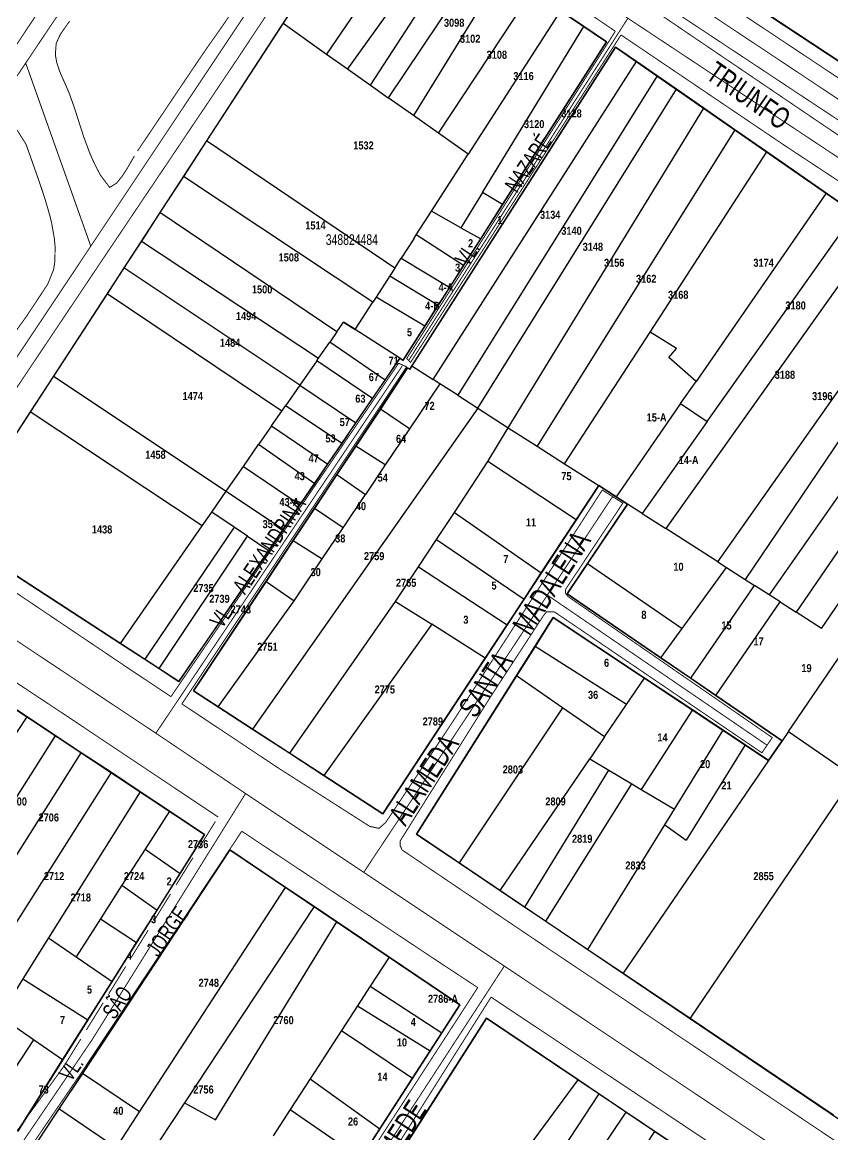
# Model space of a CAD drawing. Extents: x 203136 to 205923, y 4839890 to 4842982.
# Drawn here: x 204366.4 to 204518.3, y 4841234.7 to 4841443.3 of the extents above; entities that cross this region are included whole.
import ezdxf
from ezdxf.enums import TextEntityAlignment as Align

# ---------------------------------------------------------------- set-up
doc = ezdxf.new("R2010")
doc.units = 0
doc.header["$LTSCALE"] = 1.5
doc.header["$MEASUREMENT"] = 0
doc.linetypes.add('TRACO_11', pattern=[8, 3, -1, 3, -1])
doc.linetypes.add('TRACO_25', pattern=[8, 3, -1, 1, -1, 1, -1])
for name, color, linetype in [('CD_MALHA_LOTES', 40, 'CONTINUOUS'), ('CD_TXT_QUADRA', 7, 'CONTINUOUS'), ('RU-QUADRAS', 210, 'CONTINUOUS'), ('SV-EIXO-RUA-N-PAV', 6, 'CONTINUOUS'), ('SV-EIXO-RUA-PAV', 20, 'CONTINUOUS'), ('SV-RUA-PAVIM-S-GUIA-C-GUIA', 7, 'CONTINUOUS'), ('SV-TXT-RUA-N-PAV-S-GUIA-C-GUIA', 7, 'CONTINUOUS'), ('SV-TXT-RUA-PAV-S-GUIA-C-GUIA', 7, 'CONTINUOUS'), ('Th_NmrPort', 1, 'CONTINUOUS')]:
    doc.layers.add(name, color=color, linetype=linetype)
doc.styles.add('ARIAL', font='ARIAL.TTF')
doc.styles.get("Standard").update_dxf_attribs({"font": 'swisscbo.ttf'})

msp = doc.modelspace()

# ---------------------------------------------------------------- linework, layer by layer
at = {"layer": 'CD_MALHA_LOTES', "linetype": 'Continuous'}
for p, q in [((204432.19, 4841469.17), (204415.26, 4841443.12)), ((204441.02, 4841463.2), (204423.42, 4841437.33)), ((204445.63, 4841460.08), (204427.33, 4841434.56)), ((204431.62, 4841431.52), (204448.8, 4841457.93)), ((204452.52, 4841455.41), (204434.98, 4841429.13)), ((204456.32, 4841452.84), (204439.72, 4841425.78)), ((204444.38, 4841422.47), (204461.9, 4841449.06)), ((204467.26, 4841445.44), (204449.94, 4841418.53)), ((204471.65, 4841442.47), (204467.26, 4841445.44)), ((204506.68, 4841444.38), (204526.86, 4841431.01)), ((204415.26, 4841443.12), (204400.91, 4841421.05)), ((204415.26, 4841443.12), (204423.42, 4841437.33)), ((204452.65, 4841411.37), (204471.65, 4841442.47)), ((204475.89, 4841439.6), (204471.65, 4841442.47)), ((204456.4, 4841409.09), (204475.89, 4841439.6)), ((204423.42, 4841437.33), (204427.33, 4841434.56)), ((204477.59, 4841438.63), (204439.4, 4841378.87)), ((204481.49, 4841435.93), (204477.59, 4841438.63)), ((204443.41, 4841376.3), (204481.49, 4841435.93)), ((204485.38, 4841433.23), (204481.49, 4841435.93)), ((204427.33, 4841434.56), (204431.62, 4841431.52)), ((204485.38, 4841433.23), (204447.99, 4841373.36)), ((204488.98, 4841430.73), (204485.38, 4841433.23)), ((204431.62, 4841431.52), (204434.98, 4841429.13)), ((204439.72, 4841425.78), (204434.98, 4841429.13)), ((204451.78, 4841370.94), (204488.98, 4841430.73)), ((204494.13, 4841427.16), (204488.98, 4841430.73)), ((204457.48, 4841367.28), (204494.13, 4841427.16)), ((204499.94, 4841423.13), (204494.13, 4841427.16)), ((204444.38, 4841422.47), (204439.72, 4841425.78)), ((204449.94, 4841418.53), (204444.38, 4841422.47)), ((204499.94, 4841423.13), (204462.88, 4841363.82)), ((204505.94, 4841418.97), (204499.94, 4841423.13)), ((204400.91, 4841421.05), (204396.58, 4841414.39)), ((204436.22, 4841397.21), (204400.91, 4841421.05)), ((204443.07, 4841407.86), (204449.94, 4841418.53)), ((204484.04, 4841385.21), (204505.94, 4841418.97)), ((204517.06, 4841411.26), (204505.94, 4841418.97)), ((204396.58, 4841414.39), (204392.16, 4841407.6)), ((204432.09, 4841390.81), (204396.58, 4841414.39)), ((204452.65, 4841411.37), (204448.61, 4841404.75)), ((204456.4, 4841409.09), (204452.65, 4841411.37)), ((204517.06, 4841411.26), (204492.67, 4841375.96)), ((204522.02, 4841407.82), (204517.06, 4841411.26)), ((204440.23, 4841403.44), (204443.07, 4841407.86)), ((204448.61, 4841404.75), (204443.07, 4841407.86)), ((204452.3, 4841402.67), (204456.4, 4841409.09)), ((204392.16, 4841407.6), (204388.69, 4841402.26)), ((204425.33, 4841385.22), (204392.16, 4841407.6)), ((204494.75, 4841368.42), (204522.48, 4841407.53)), ((204448.61, 4841404.75), (204452.3, 4841402.67)), ((204526.98, 4841404.64), (204487.01, 4841348.35)), ((204388.69, 4841402.26), (204385.43, 4841397.23)), ((204388.69, 4841402.26), (204421.91, 4841380.29)), ((204439.75, 4841402.7), (204437.4, 4841399.05)), ((204439.75, 4841402.7), (204440.23, 4841403.44)), ((204449.11, 4841397.68), (204440.23, 4841403.44)), ((204449.11, 4841397.68), (204452.3, 4841402.67)), ((204436.22, 4841397.21), (204437.4, 4841399.05)), ((204437.4, 4841399.05), (204446.5, 4841393.59)), ((204446.5, 4841393.59), (204449.11, 4841397.68)), ((204496.76, 4841342.11), (204536.44, 4841398.56)), ((204385.43, 4841397.23), (204382.27, 4841392.38)), ((204418.39, 4841375.22), (204385.43, 4841397.23)), ((204435.28, 4841395.75), (204432.71, 4841391.77)), ((204436.22, 4841397.21), (204435.28, 4841395.75)), ((204435.28, 4841395.75), (204444.35, 4841390.23)), ((204540.43, 4841395.99), (204501.9, 4841338.81)), ((204444.35, 4841390.23), (204446.5, 4841393.59)), ((204382.27, 4841392.38), (204372.22, 4841376.92)), ((204415.01, 4841370.35), (204382.27, 4841392.38)), ((204432.71, 4841391.77), (204432.09, 4841390.81)), ((204441.84, 4841386.3), (204432.71, 4841391.77)), ((204545.91, 4841392.48), (204506.38, 4841335.94)), ((204428.79, 4841385.67), (204432.09, 4841390.81)), ((204441.84, 4841386.3), (204444.35, 4841390.23)), ((204550.38, 4841389.61), (204511.43, 4841332.71)), ((204425.33, 4841385.22), (204426.61, 4841387.06)), ((204428.31, 4841385.98), (204426.61, 4841387.06)), ((204426.61, 4841387.06), (204428.79, 4841385.67)), ((204425.33, 4841385.22), (204424, 4841383.31)), ((204428.79, 4841385.67), (204428.31, 4841385.98)), ((204437.15, 4841380.31), (204428.79, 4841385.67)), ((204437.76, 4841379.92), (204441.84, 4841386.3)), ((204468.03, 4841360.52), (204484.04, 4841385.21)), ((204489, 4841382.11), (204484.04, 4841385.21)), ((204421.91, 4841380.29), (204424, 4841383.31)), ((204434.37, 4841376.2), (204424, 4841383.31)), ((204487.55, 4841380.41), (204489, 4841382.11)), ((204421.59, 4841379.83), (204418.39, 4841375.22)), ((204421.59, 4841379.83), (204421.91, 4841380.29)), ((204432.02, 4841372.75), (204421.59, 4841379.83)), ((204434.37, 4841376.2), (204437.15, 4841380.31)), ((204437.15, 4841380.31), (204437.76, 4841379.92)), ((204439.4, 4841378.87), (204438.99, 4841378.22)), ((204439.4, 4841378.87), (204443.41, 4841376.3)), ((204492.67, 4841375.96), (204487.55, 4841380.41)), ((204372.22, 4841376.92), (204367.86, 4841370.22)), ((204372.22, 4841376.92), (204404.59, 4841355.35)), ((204438.61, 4841378.47), (204433.5, 4841370.77)), ((204438.99, 4841378.22), (204438.61, 4841378.47)), ((204418.39, 4841375.22), (204415.72, 4841371.38)), ((204418.39, 4841375.22), (204428.92, 4841368.18)), ((204432.02, 4841372.75), (204434.37, 4841376.2)), ((204444.64, 4841375.51), (204438.97, 4841367.06)), ((204444.64, 4841375.51), (204443.41, 4841376.3)), ((204447.99, 4841373.36), (204444.64, 4841375.51)), ((204489.78, 4841371.79), (204492.67, 4841375.96)), ((204428.92, 4841368.18), (204432.02, 4841372.75)), ((204447.99, 4841373.36), (204451.78, 4841370.94)), ((204451.78, 4841370.94), (204409.55, 4841310.75)), ((204413.1, 4841367.6), (204415.01, 4841370.35)), ((204415.01, 4841370.35), (204415.72, 4841371.38)), ((204426.31, 4841364.33), (204415.72, 4841371.38)), ((204433.5, 4841370.77), (204428.89, 4841363.82)), ((204438.97, 4841367.06), (204433.5, 4841370.77)), ((204451.78, 4841370.94), (204457.48, 4841367.28)), ((204489.78, 4841371.79), (204477.71, 4841354.32)), ((204489.78, 4841371.79), (204494.75, 4841368.42)), ((204367.86, 4841370.22), (204353.99, 4841348.88)), ((204400.1, 4841348.88), (204367.86, 4841370.22)), ((204494.75, 4841368.42), (204482.55, 4841351.21)), ((204413.1, 4841367.6), (204410.68, 4841364.11)), ((204413.1, 4841367.6), (204423.67, 4841360.43)), ((204426.31, 4841364.33), (204428.92, 4841368.18)), ((204438.97, 4841367.06), (204434.42, 4841360.29)), ((204453.66, 4841360.92), (204457.48, 4841367.28)), ((204457.48, 4841367.28), (204462.88, 4841363.82)), ((204407.84, 4841360.02), (204410.68, 4841364.11)), ((204421.18, 4841356.76), (204410.68, 4841364.11)), ((204423.67, 4841360.43), (204426.31, 4841364.33)), ((204428.89, 4841363.82), (204425.35, 4841358.48)), ((204434.42, 4841360.29), (204428.89, 4841363.82)), ((204462.88, 4841363.82), (204468.03, 4841360.52)), ((204404.59, 4841355.35), (204407.84, 4841360.02)), ((204407.84, 4841360.02), (204418.49, 4841352.8)), ((204421.18, 4841356.76), (204423.67, 4841360.43)), ((204434.42, 4841360.29), (204430.73, 4841354.78)), ((204447.38, 4841351.4), (204453.66, 4841360.92)), ((204470.18, 4841349.98), (204453.66, 4841360.92)), ((204468.03, 4841360.52), (204474.42, 4841356.43)), ((204425.35, 4841358.48), (204421.12, 4841352.1)), ((204425.35, 4841358.48), (204430.73, 4841354.78)), ((204418.49, 4841352.8), (204421.18, 4841356.76)), ((204470.18, 4841349.98), (204474.42, 4841356.43)), ((204474.42, 4841356.43), (204477.71, 4841354.32)), ((204401.89, 4841351.46), (204404.59, 4841355.35)), ((204404.59, 4841355.35), (204415.36, 4841348.18)), ((204426.51, 4841348.5), (204430.73, 4841354.78)), ((204477.71, 4841354.32), (204479.84, 4841352.95)), ((204415.36, 4841348.18), (204418.49, 4841352.8)), ((204421.12, 4841352.1), (204417.15, 4841346.11)), ((204426.51, 4841348.5), (204421.12, 4841352.1)), ((204479.84, 4841352.95), (204472.33, 4841341.82)), ((204482.55, 4841351.21), (204479.84, 4841352.95)), ((204400.1, 4841348.88), (204401.89, 4841351.46)), ((204406.07, 4841348.63), (204401.89, 4841351.46)), ((204444.04, 4841346.34), (204447.38, 4841351.4)), ((204447.38, 4841351.4), (204463.65, 4841340.04)), ((204463.65, 4841340.04), (204470.18, 4841349.98)), ((204482.55, 4841351.21), (204487.01, 4841348.35)), ((204384.79, 4841326.83), (204400.1, 4841348.88)), ((204406.07, 4841348.63), (204389.33, 4841323.88)), ((204408.58, 4841346.93), (204406.07, 4841348.63)), ((204412.64, 4841344.18), (204415.36, 4841348.18)), ((204422.6, 4841342.67), (204426.51, 4841348.5)), ((204496.76, 4841342.11), (204487.01, 4841348.35)), ((204354.5, 4841346.49), (204384.79, 4841326.83)), ((204392.03, 4841322.12), (204408.58, 4841346.93)), ((204408.58, 4841346.93), (204412.64, 4841344.18)), ((204417.15, 4841346.11), (204412.07, 4841338.46)), ((204417.15, 4841346.11), (204422.6, 4841342.67)), ((204440.65, 4841341.2), (204444.04, 4841346.34)), ((204444.04, 4841346.34), (204460.43, 4841335.15)), ((204395.73, 4841319.72), (204412.64, 4841344.18)), ((204417.31, 4841334.84), (204422.6, 4841342.67)), ((204436.36, 4841334.71), (204440.65, 4841341.2)), ((204440.65, 4841341.2), (204457.24, 4841330.3)), ((204472.33, 4841341.82), (204468.49, 4841336.14)), ((204472.33, 4841341.82), (204490.09, 4841329.64)), ((204496.76, 4841342.11), (204498.4, 4841341.06)), ((204460.43, 4841335.15), (204463.65, 4841340.04)), ((204490.09, 4841329.64), (204498.4, 4841341.06)), ((204498.4, 4841341.06), (204501.9, 4841338.81)), ((204412.07, 4841338.46), (204398.47, 4841317.95)), ((204412.07, 4841338.46), (204417.31, 4841334.84)), ((204491.67, 4841320.29), (204503.65, 4841337.69)), ((204501.9, 4841338.81), (204503.65, 4841337.69)), ((204506.38, 4841335.94), (204503.65, 4841337.69)), ((204403.12, 4841314.92), (204417.31, 4841334.84)), ((204457.24, 4841330.3), (204460.43, 4841335.15)), ((204468.49, 4841336.14), (204486.07, 4841324.12)), ((204508.41, 4841334.64), (204506.38, 4841335.94)), ((204416.51, 4841306.23), (204436.36, 4841334.71)), ((204436.36, 4841334.71), (204443.15, 4841330.42)), ((204496.38, 4841317.07), (204508.41, 4841334.64)), ((204508.41, 4841334.64), (204511.43, 4841332.71)), ((204516.2, 4841329.65), (204519.57, 4841334.56)), ((204465.89, 4841331.66), (204462.49, 4841326.27)), ((204483, 4841320.33), (204465.89, 4841331.66)), ((204509.97, 4841310.33), (204524.01, 4841330.9)), ((204516.2, 4841329.65), (204511.43, 4841332.71)), ((204443.15, 4841330.42), (204422.92, 4841302.07)), ((204453.16, 4841324.09), (204443.15, 4841330.42)), ((204453.16, 4841324.09), (204457.24, 4841330.3)), ((204486.07, 4841324.12), (204490.09, 4841329.64)), ((204384.79, 4841326.83), (204389.33, 4841323.88)), ((204462.49, 4841326.27), (204459, 4841320.76)), ((204479.62, 4841315.35), (204462.49, 4841326.27)), ((204389.33, 4841323.88), (204392.03, 4841322.12)), ((204433.97, 4841294.89), (204453.16, 4841324.09)), ((204486.07, 4841324.12), (204491.67, 4841320.29)), ((204392.03, 4841322.12), (204395.73, 4841319.72)), ((204459, 4841320.76), (204440.24, 4841291.08)), ((204467.66, 4841314.78), (204459, 4841320.76)), ((204479.62, 4841315.35), (204483, 4841320.33)), ((204492, 4841314.36), (204483, 4841320.33)), ((204491.67, 4841320.29), (204496.38, 4841317.07)), ((204367.28, 4841313.06), (204362.16, 4841316.45)), ((204398.47, 4841317.95), (204403.12, 4841314.92)), ((204496.38, 4841317.07), (204508.79, 4841308.59)), ((204403.12, 4841314.92), (204409.55, 4841310.75)), ((204467.66, 4841314.78), (204448.25, 4841285.69)), ((204475.54, 4841309.33), (204467.66, 4841314.78)), ((204475.54, 4841309.33), (204479.62, 4841315.35)), ((204492, 4841314.36), (204482.36, 4841299.47)), ((204497.76, 4841310.55), (204492, 4841314.36)), ((204349.29, 4841285.84), (204367.28, 4841313.06)), ((204372.61, 4841309.53), (204367.28, 4841313.06)), ((204409.55, 4841310.75), (204416.51, 4841306.23)), ((204488.62, 4841295.76), (204497.76, 4841310.55)), ((204501.86, 4841307.83), (204497.76, 4841310.55)), ((204509.97, 4841310.33), (204508.79, 4841308.59)), ((204509.97, 4841310.33), (204522.23, 4841301.86)), ((204355.1, 4841281.91), (204372.61, 4841309.53)), ((204377.44, 4841306.34), (204372.61, 4841309.53)), ((204475.54, 4841309.33), (204472.73, 4841305.19)), ((204501.86, 4841307.83), (204490.83, 4841289.97)), ((204506.27, 4841304.91), (204501.86, 4841307.83)), ((204508.79, 4841308.59), (204506.27, 4841304.91)), ((204359.92, 4841278.66), (204377.44, 4841306.34)), ((204383.08, 4841302.6), (204377.44, 4841306.34)), ((204416.51, 4841306.23), (204422.92, 4841302.07)), ((204455.96, 4841280.5), (204472.73, 4841305.19)), ((204472.73, 4841305.19), (204476.33, 4841303.06)), ((204506.27, 4841304.91), (204479.02, 4841264.98)), ((204356.56, 4841260.75), (204383.08, 4841302.6)), ((204388.47, 4841299.03), (204383.08, 4841302.6)), ((204422.92, 4841302.07), (204433.97, 4841294.89)), ((204460.6, 4841277.38), (204476.33, 4841303.06)), ((204476.33, 4841303.06), (204480.61, 4841300.51)), ((204522.23, 4841301.86), (204491.54, 4841256.56)), ((204464.52, 4841274.74), (204480.61, 4841300.51)), ((204480.61, 4841300.51), (204482.36, 4841299.47)), ((204482.36, 4841299.47), (204488.62, 4841295.76)), ((204388.47, 4841299.03), (204371.28, 4841271.61)), ((204393.95, 4841295.4), (204388.47, 4841299.03)), ((204393.95, 4841295.4), (204389.38, 4841288.26)), ((204400.55, 4841291.03), (204393.95, 4841295.4)), ((204486.82, 4841292.83), (204488.62, 4841295.76)), ((204395.94, 4841283.71), (204400.55, 4841291.03)), ((204440.24, 4841291.08), (204448.25, 4841285.69)), ((204472.37, 4841269.45), (204486.82, 4841292.83)), ((204486.82, 4841292.83), (204490.83, 4841289.97)), ((204405.27, 4841288.13), (204377.63, 4841246.21)), ((204389.38, 4841288.26), (204385.06, 4841281.51)), ((204389.38, 4841288.26), (204395.94, 4841283.71)), ((204415.71, 4841281.09), (204405.27, 4841288.13)), ((204448.25, 4841285.69), (204455.96, 4841280.5)), ((204391.63, 4841276.85), (204395.94, 4841283.71)), ((204385.06, 4841281.51), (204381.03, 4841275.22)), ((204385.06, 4841281.51), (204391.63, 4841276.85)), ((204388.36, 4841238.98), (204415.71, 4841281.09)), ((204421.08, 4841277.48), (204415.71, 4841281.09)), ((204455.96, 4841280.5), (204460.6, 4841277.38)), ((204387.78, 4841270.73), (204391.63, 4841276.85)), ((204421.08, 4841277.48), (204396.75, 4841240.7)), ((204425.34, 4841274.61), (204421.08, 4841277.48)), ((204460.6, 4841277.38), (204464.52, 4841274.74)), ((204381.03, 4841275.22), (204376.45, 4841268.06)), ((204381.03, 4841275.22), (204387.78, 4841270.73)), ((204402.6, 4841237.48), (204425.34, 4841274.61)), ((204435.13, 4841268.02), (204425.34, 4841274.61)), ((204464.52, 4841274.74), (204472.37, 4841269.45)), ((204371.28, 4841271.61), (204366.48, 4841263.96)), ((204371.28, 4841271.61), (204376.45, 4841268.06)), ((204383.19, 4841263.43), (204387.78, 4841270.73)), ((204472.37, 4841269.45), (204479.02, 4841264.98)), ((204376.45, 4841268.06), (204383.19, 4841263.43)), ((204435.13, 4841268.02), (204431.57, 4841262.54)), ((204448.4, 4841259.08), (204435.13, 4841268.02)), ((204366.48, 4841263.96), (204362.08, 4841256.93)), ((204366.48, 4841263.96), (204378.66, 4841256.25)), ((204479.02, 4841264.98), (204491.54, 4841256.56)), ((204378.66, 4841256.25), (204383.19, 4841263.43)), ((204431.57, 4841262.54), (204429.21, 4841258.9)), ((204431.57, 4841262.54), (204445.02, 4841253.84)), ((204429.21, 4841258.9), (204426.22, 4841254.28)), ((204429.21, 4841258.9), (204442.82, 4841250.44)), ((204445.02, 4841253.84), (204448.4, 4841259.08)), ((204368.48, 4841252.51), (204363.91, 4841255.67)), ((204373.94, 4841248.74), (204378.66, 4841256.25)), ((204453.37, 4841256.54), (204415.85, 4841197.76)), ((204470.55, 4841245), (204453.37, 4841256.54)), ((204491.54, 4841256.56), (204518.41, 4841238.47)), ((204426.22, 4841254.28), (204420.31, 4841245.17)), ((204426.22, 4841254.28), (204439.53, 4841245.33)), ((204442.82, 4841250.44), (204445.02, 4841253.84)), ((204368.48, 4841252.51), (204359.82, 4841239.33)), ((204373.94, 4841248.74), (204368.48, 4841252.51)), ((204439.53, 4841245.33), (204442.82, 4841250.44)), ((204365.53, 4841235.38), (204373.94, 4841248.74)), ((204377.63, 4841246.21), (204373.25, 4841239.56)), ((204388.36, 4841238.98), (204377.63, 4841246.21)), ((204420.31, 4841245.17), (204416.59, 4841239.43)), ((204420.31, 4841245.17), (204433.39, 4841235.82)), ((204433.39, 4841235.82), (204439.53, 4841245.33)), ((204440.63, 4841204.48), (204470.55, 4841245)), ((204474.47, 4841242.37), (204470.55, 4841245)), ((204474.47, 4841242.37), (204446.82, 4841200.65)), ((204479.52, 4841238.97), (204474.47, 4841242.37)), ((204373.25, 4841239.56), (204369.4, 4841233.73)), ((204383.94, 4841232.27), (204373.25, 4841239.56)), ((204396.75, 4841240.7), (204373.82, 4841206.03)), ((204386.09, 4841235.49), (204388.36, 4841238.98)), ((204396.75, 4841240.7), (204402.6, 4841237.48)), ((204416.59, 4841239.43), (204413.39, 4841234.49)), ((204416.59, 4841239.43), (204429.86, 4841230.35)), ((204479.52, 4841238.97), (204449.12, 4841193.66)), ((204484.91, 4841235.35), (204479.52, 4841238.97)), ((204383.94, 4841232.27), (204386.09, 4841235.49)), ((204429.86, 4841230.35), (204433.39, 4841235.82)), ((204484.91, 4841235.35), (204454.69, 4841189.91)), ((204498.26, 4841226.37), (204484.91, 4841235.35))]:
    msp.add_line(p, q, dxfattribs=at)
at = {"layer": 'RU-QUADRAS', "color": 6, "linetype": 'Continuous'}
for points in [[(204445.7, 4841489.42, 0.0051653952), (204522.87, 4841605.43, 0.0022577806), (204777.94, 4841436.22), (204779.06, 4841433.48), (204701.51, 4841316.94), (204699.02, 4841316.86), (204637.12, 4841358.38), (204484.94, 4841458.78), (204524.4, 4841518.08), (204521.25, 4841520.21), (204481.77, 4841461.84), (204479.8, 4841462.12), (204446.24, 4841485.79)], [(204398.47, 4841317.95), (204438.61, 4841378.47), (204438.99, 4841378.22), (204477.59, 4841438.63), (204522.02, 4841407.82, -0.0082577783), (204636.86, 4841332.81), (204687.47, 4841297.88), (204687.85, 4841295.99, 0.0071821781), (204610.42, 4841178.84), (204607.5, 4841178.11), (204440.24, 4841291.08), (204465.89, 4841331.66), (204506.27, 4841304.91), (204508.79, 4841308.59), (204468.49, 4841336.14), (204479.84, 4841352.95), (204474.42, 4841356.43), (204433.97, 4841294.89)]]:
    msp.add_lwpolyline(points, format="xyb", close=True, dxfattribs=at)
for points in [[(204353.99, 4841348.88), (204432.19, 4841469.17), (204475.89, 4841439.6), (204437.72, 4841379.86), (204437.15, 4841380.31), (204395.73, 4841319.72), (204354.5, 4841346.49)], [(204304.06, 4841277.94), (204340.25, 4841330.95), (204400.55, 4841291.03), (204365.53, 4841235.38)], [(204261.41, 4841211.61), (204301.36, 4841271.1), (204362.61, 4841230.57), (204355.51, 4841220.35), (204358.91, 4841217.81), (204405.27, 4841288.13), (204448.4, 4841259.08), (204401.05, 4841185.69), (204406.04, 4841182.39), (204453.37, 4841256.54), (204597.97, 4841159.46), (204566.13, 4841114.47), (204517.24, 4841039.25), (204337.87, 4841161.15), (204366.74, 4841206.49), (204362.9, 4841210.01), (204330.79, 4841165.53), (204304.96, 4841182.23), (204334.43, 4841229.52), (204330.76, 4841232.03), (204327.6, 4841227.54), (204326, 4841228.6), (204298.83, 4841185.82)]]:
    msp.add_lwpolyline(points, close=True, dxfattribs=at)
at = {"layer": 'SV-EIXO-RUA-N-PAV', "const_width": 0.18, "flags": 128}
for points in [[(204479.893681, 4841444.035667), (204438.821393, 4841379.929283)], [(204391.414581, 4841309.998544), (204437.585842, 4841378.835696)]]:
    msp.add_lwpolyline(points, dxfattribs=at)
at = {"layer": 'SV-EIXO-RUA-PAV', "const_width": 0.18}
msp.add_lwpolyline([(203713.195594, 4841762.099), (203718.6708, 4841758.4484), (203819.801783, 4841691.0189), (203924.608837, 4841621.1384), (203982.867673, 4841582.775028), (204024.317884, 4841554.89701), (204047.25663, 4841539.716778), (204184.483112, 4841447.8663), (204230.965896, 4841416.8737), (204316.37469, 4841359.9271), (204340.8024, 4841343.6398), (204391.414581, 4841309.998544), (204408.223744, 4841298.6864), (204430.382008, 4841283.9123), (204456.732906, 4841266.3427), (204609.65364, 4841164.120225), (204616.269943, 4841159.644491), (204624.637621, 4841154.19577), (204631.837716, 4841149.525438), (204636.861682, 4841146.2412)], dxfattribs=at)
at = {"layer": 'SV-EIXO-RUA-PAV', "const_width": 0.18, "flags": 128}
for points in [[(204323.1113, 4841370), (204337.54195, 4841391.577), (204367.012, 4841435.6416), (204405.752235, 4841493.373085), (204410.721144, 4841500.9968)], [(204434.9157, 4841484.927), (204479.827259, 4841455.0971), (204636.865234, 4841350.7936)], [(204429.9722, 4841477.5057), (204479.893681, 4841444.035667), (204636.865048, 4841340.0891)], [(204340.8024, 4841343.6398), (204379.215054, 4841401.3066), (204422.497965, 4841466.2849)], [(204367.012, 4841435.6416), (204379.215054, 4841401.3066)], [(204477.025, 4841354.36), (204464.795993, 4841335.8898), (204430.382008, 4841283.9123)], [(204505.985, 4841307.75), (204464.795993, 4841335.8898)], [(204357.66, 4841220.45), (204365.1847, 4841231.5175), (204379.3749, 4841252.3886), (204408.223744, 4841298.6864)], [(204403.5055, 4841184.5346), (204456.732906, 4841266.3427)]]:
    msp.add_lwpolyline(points, dxfattribs=at)
at = {"layer": 'SV-RUA-PAVIM-S-GUIA-C-GUIA', "linetype": 'Continuous', "const_width": 0.18, "flags": 128}
for points in [[(204310.940186, 4841552.788981), (204311.96, 4841552.07), (204360.48, 4841519.76), (204385.42, 4841503.02), (204399.19, 4841494.21), (204400.2, 4841492.86), (204400.24, 4841491.94), (204399.74, 4841490.89), (204386.57, 4841471.12), (204359.92, 4841430.99), (204339.99, 4841401.62), (204337.5, 4841397.92), (204336.59, 4841397.18), (204335.46, 4841396.92), (204302.78, 4841418.72), (204279.681829, 4841434.483369), (204277.007866, 4841431.080144), (204315.47, 4841404.17), (204332.28, 4841392.88)], [(204428.68, 4841474.47), (204432.51, 4841472.98), (204465.17, 4841450.01), (204477.536443, 4841441.593031)], [(204636.865301, 4841354.643135), (204605.15, 4841375.8), (204588.22, 4841387.04), (204567.8, 4841400.67), (204485.188211, 4841455.528658)], [(204478.604924, 4841440.9097), (204509.3, 4841420.17), (204554.74, 4841390.21)], [(204396.293344, 4841315.488915), (204414.21, 4841303.57), (204431.52, 4841292.52), (204433.24, 4841292.16), (204434.49, 4841293.25), (204446.84, 4841311.81), (204475.1, 4841355.59), (204478.95, 4841353.13), (204468.24, 4841337.01), (204468.16, 4841336.27), (204468.64, 4841335.64), (204506.96, 4841309.17), (204505.01, 4841306.33), (204466.16, 4841332.72), (204464.64, 4841332.77), (204464.06, 4841332.02), (204454.20903, 4841316.913737), (204437.18, 4841289.75), (204437.23, 4841288.84), (204437.59, 4841288.09), (204462.72, 4841271.12)], [(204403.08277, 4841294.279602), (204374.38, 4841313.44), (204337.29, 4841337.99), (204330.94, 4841342.27)], [(204451.749884, 4841262.303645), (204445.24, 4841266.59), (204407.519729, 4841291.617426)], [(204297.161831, 4841182.994224), (204295.46, 4841184.09), (204260.97, 4841208.26), (204260.26, 4841209.42), (204259.85, 4841211), (204259.8, 4841212.85), (204259.886957, 4841214.513948), (204260.74, 4841216.31), (204285.64, 4841254.74), (204297.41, 4841271.75), (204299.37, 4841272.98), (204300.67, 4841272.46), (204337.45, 4841248), (204362.08, 4841231.42), (204362.27, 4841230.51), (204356.23, 4841221.47), (204359.09, 4841219.43), (204377.03, 4841245.74)], [(204608.16, 4841174.17), (204561.66, 4841205.43), (204523.61, 4841230.31), (204462.72, 4841271.12)], [(204454.251475, 4841260.513761), (204486.32, 4841239.16), (204523.15, 4841214.57), (204564.68, 4841186.69), (204578.85, 4841177.25)]]:
    msp.add_lwpolyline(points, dxfattribs=at)
at = {"layer": 'SV-RUA-PAVIM-S-GUIA-C-GUIA', "const_width": 0.18}
for points in [[(204425.52, 4841464.8), (204406.7, 4841436.43)], [(204399.77, 4841436.69), (204400.617375, 4841437.929532), (204401.479917, 4841439.161571), (204402.349593, 4841440.39034), (204403.21837, 4841441.620059), (204404.078215, 4841442.854949), (204404.921097, 4841444.099231), (204405.738981, 4841445.357126), (204407.26763, 4841447.930639), (204408.568204, 4841450.570287), (204409.122668, 4841452.4325), (204409.15, 4841454.5)], [(204518.01, 4841423.01), (204478.89, 4841449.52)], [(204479.97, 4841451), (204519.48, 4841424.85)], [(204375.24, 4841443.49), (204374.361103, 4841442.251162), (204373.494389, 4841441.000514), (204372.73, 4841439.34), (204372.57, 4841437.19), (204372.83617, 4841435.70947), (204373.307233, 4841434.276288), (204373.896736, 4841432.880008), (204374.518224, 4841431.510184), (204375.218698, 4841429.839417), (204376.176351, 4841427.160588), (204377.029008, 4841424.48103), (204377.906264, 4841421.764127), (204378.937715, 4841418.973265), (204379.551762, 4841417.538658), (204380.252955, 4841416.071831), (204381.057495, 4841414.568208), (204382.751632, 4841412.316008), (204384.07666, 4841413.152375), (204385.141566, 4841414.49138), (204385.965715, 4841415.757407), (204387.395171, 4841418.2382)], [(204406.7, 4841436.43), (204379.47, 4841395.9)], [(204387.96, 4841419.13), (204399.77, 4841436.69)], [(204371.14, 4841394.17), (204372.256898, 4841396.947524), (204372.48384, 4841398.464767), (204372.523471, 4841401.208689), (204372.39249, 4841402.706487), (204371.874043, 4841405.65647), (204371.515009, 4841407.117188), (204370.690272, 4841409.955842), (204370.224079, 4841411.408017), (204369.739046, 4841412.852634), (204369.242799, 4841414.285807), (204368.742962, 4841415.703645), (204367.763019, 4841418.477767), (204367.055449, 4841420.454674), (204365.429798, 4841423.029426), (204363.61622, 4841424.238785)], [(204556.57, 4841397.28), (204518.01, 4841423.01)], [(204379.47, 4841395.9), (204358.47, 4841364.53)], [(204367.150249, 4841388.137536), (204371.14, 4841394.17)], [(204359.631116, 4841377.676133), (204367.150249, 4841388.137536)], [(204348.53, 4841347.55), (204386.13, 4841322.25)], [(204386.13, 4841322.25), (204394.243063, 4841316.852849)], [(204399.421591, 4841288.361038), (204402.578039, 4841293.463668)], [(204395.212992, 4841281.557532), (204398.369441, 4841286.660162)], [(204391.004394, 4841274.754026), (204394.160843, 4841279.856655)], [(204386.795795, 4841267.950519), (204389.952244, 4841273.053149)], [(204382.587197, 4841261.147013), (204385.743646, 4841266.249643)], [(204378.378598, 4841254.343506), (204381.535047, 4841259.446136)], [(204374.17, 4841247.54), (204377.326449, 4841252.64263)], [(204365.45, 4841235.54), (204374.17, 4841247.54)]]:
    msp.add_lwpolyline(points, dxfattribs=at)
at = {"layer": 'SV-RUA-PAVIM-S-GUIA-C-GUIA', "linetype": 'TRACO_25', "const_width": 0.18, "flags": 128}
for points in [[(204478.604924, 4841440.9097), (204439.157459, 4841379.50908), (204438.427705, 4841380.238834), (204477.536443, 4841441.593031)], [(204396.293344, 4841315.488915), (204438.41, 4841378.69), (204436.92, 4841379.35), (204394.243063, 4841316.852849)], [(204454.251475, 4841260.513761), (204405.632844, 4841183.541009), (204402.314282, 4841186.122113), (204451.749884, 4841262.303645)]]:
    msp.add_lwpolyline(points, dxfattribs=at)
at = {"layer": 'SV-RUA-PAVIM-S-GUIA-C-GUIA', "linetype": 'TRACO_11', "const_width": 0.18, "flags": 128}
msp.add_lwpolyline([(204377.03, 4841245.74), (204407.519729, 4841291.617426)], dxfattribs=at)

# ---------------------------------------------------------------- texts
at = {"layer": 'CD_TXT_QUADRA', "linetype": 'Continuous', "style": 'ARIAL', "width": 0.7}
msp.add_text('348824484', height=2, dxfattribs=at).set_placement((204423.256097, 4841401.540074))
at = {"layer": 'SV-TXT-RUA-N-PAV-S-GUIA-C-GUIA', "style": 'ARIAL', "width": 0.7}
for s, p in [('VL.               NAZARÉ', (204449.815372, 4841397.322367)), ('VL.    ALEXANDRINA', (204403.822475, 4841329.474688))]:
    msp.add_text(s, height=3, rotation=56, dxfattribs=at).set_placement(p)
at = {"layer": 'SV-TXT-RUA-PAV-S-GUIA-C-GUIA', "style": 'ARIAL', "width": 0.7}
for s, height, rotation, p in [('TRIUNFO', 4, 325, (204494.277862, 4841432.892599)), ('ALAMEDA     SANTA     MADALENA', 4, 57, (204438.184, 4841292.3803)), ('VL.            SÃO          JORGE', 3, 55, (204375.501025, 4841244.496155)), ('VILA             S.          MAMEDE', 4, 57, (204412.70015, 4841193.865422))]:
    msp.add_text(s, height=height, rotation=rotation, dxfattribs=at).set_placement(p)
at = {"layer": 'Th_NmrPort', "color": 1}
for s, p in [('3098', (204445.418554, 4841443.197271)), ('3102', (204448.418554, 4841440.197271)), ('3108', (204453.418554, 4841437.197271)), ('3116', (204458.418554, 4841433.197271)), ('3128', (204467.418554, 4841426.197271)), ('3120', (204460.418554, 4841424.197271)), ('1532', (204428.418554, 4841420.197271)), ('3134', (204463.418554, 4841407.197271)), ('1514', (204419.418554, 4841405.197271)), ('1', (204455.418554, 4841406.197271)), ('3140', (204467.418554, 4841404.197271)), ('2', (204449.938554, 4841401.857271)), ('3148', (204471.418554, 4841401.197271)), ('1508', (204414.418554, 4841399.197271)), ('3', (204447.508554, 4841397.287271)), ('3156', (204475.418554, 4841398.197271)), ('3174', (204503.418554, 4841398.197271)), ('3162', (204481.418554, 4841395.197271)), ('1500', (204409.418554, 4841393.197271)), ('4-A', (204444.398554, 4841393.587271)), ('3168', (204487.418554, 4841392.197271)), ('4-B', (204441.878554, 4841390.127271)), ('3180', (204509.418554, 4841390.197271)), ('1494', (204406.418554, 4841388.197271)), ('5', (204438.478554, 4841385.177271)), ('1484', (204403.418554, 4841383.197271)), ('71', (204435.018554, 4841379.867271)), ('67', (204431.318554, 4841376.757271)), ('3188', (204507.418554, 4841377.197271)), ('1474', (204396.418554, 4841373.197271)), ('63', (204428.798554, 4841372.717271)), ('3196', (204514.418554, 4841373.197271)), ('72', (204441.758554, 4841371.367271)), ('57', (204425.868554, 4841368.317271)), ('15-A', (204483.418554, 4841369.197271)), ('53', (204423.198554, 4841365.267271)), ('64', (204436.418554, 4841365.197271)), ('1458', (204389.418554, 4841362.197271)), ('47', (204420.028554, 4841361.517271)), ('14-A', (204489.418554, 4841361.197271)), ('43', (204417.418554, 4841358.197271)), ('54', (204432.988554, 4841357.907271)), ('75', (204467.418554, 4841358.197271)), ('43-A', (204414.578554, 4841353.337271)), ('40', (204428.888554, 4841352.567271)), ('35', (204411.418554, 4841349.197271)), ('11', (204460.778554, 4841349.527271)), ('1438', (204379.418554, 4841348.197271)), ('38', (204425.018554, 4841346.507271)), ('2759', (204430.418554, 4841343.197271)), ('7', (204456.538554, 4841342.647271)), ('10', (204488.418554, 4841341.197271)), ('30', (204420.418554, 4841340.197271)), ('2735', (204398.418554, 4841337.197271)), ('2765', (204436.418554, 4841338.197271)), ('5', (204454.318554, 4841337.677271)), ('2739', (204401.418554, 4841335.197271)), ('2743', (204405.418554, 4841333.197271)), ('8', (204482.418554, 4841332.197271)), ('3', (204449.038554, 4841331.277271)), ('15', (204497.418554, 4841330.197271)), ('2751', (204410.418554, 4841326.197271)), ('17', (204503.418554, 4841327.197271)), ('6', (204475.418554, 4841323.197271)), ('19', (204512.418554, 4841322.197271)), ('2775', (204432.418554, 4841318.197271)), ('36', (204472.418554, 4841317.197271)), ('2789', (204441.418554, 4841312.197271)), ('14', (204485.418554, 4841309.197271)), ('2803', (204456.418554, 4841303.197271)), ('20', (204493.418554, 4841304.197271)), ('21', (204497.418554, 4841300.197271)), ('2700', (204363.418554, 4841297.197271)), ('2809', (204464.418554, 4841297.197271)), ('2706', (204369.418554, 4841294.197271)), ('2736', (204397.418554, 4841289.197271)), ('2819', (204469.418554, 4841290.197271)), ('2833', (204479.418554, 4841285.197271)), ('2712', (204370.418554, 4841283.197271)), ('2724', (204385.418554, 4841283.197271)), ('2', (204393.418554, 4841282.197271)), ('2855', (204503.418554, 4841283.197271)), ('2718', (204375.418554, 4841279.197271)), ('3', (204390.508554, 4841275.117271)), ('4', (204385.958554, 4841268.267271)), ('2748', (204399.418554, 4841263.197271)), ('5', (204378.498554, 4841261.927271)), ('2786-A', (204442.418554, 4841260.197271)), ('7', (204373.418554, 4841256.197271)), ('2760', (204413.418554, 4841256.197271)), ('4', (204439.188554, 4841255.877271)), ('10', (204436.578554, 4841252.027271)), ('14', (204432.918554, 4841245.597271)), ('73', (204369.418554, 4841243.197271)), ('2756', (204398.418554, 4841243.197271)), ('40', (204383.418554, 4841239.197271)), ('26', (204427.418554, 4841237.197271))]:
    msp.add_text(s, height=1.5, dxfattribs=at).set_placement(p, align=Align.MIDDLE_LEFT)

doc.saveas('drawing.dxf')
